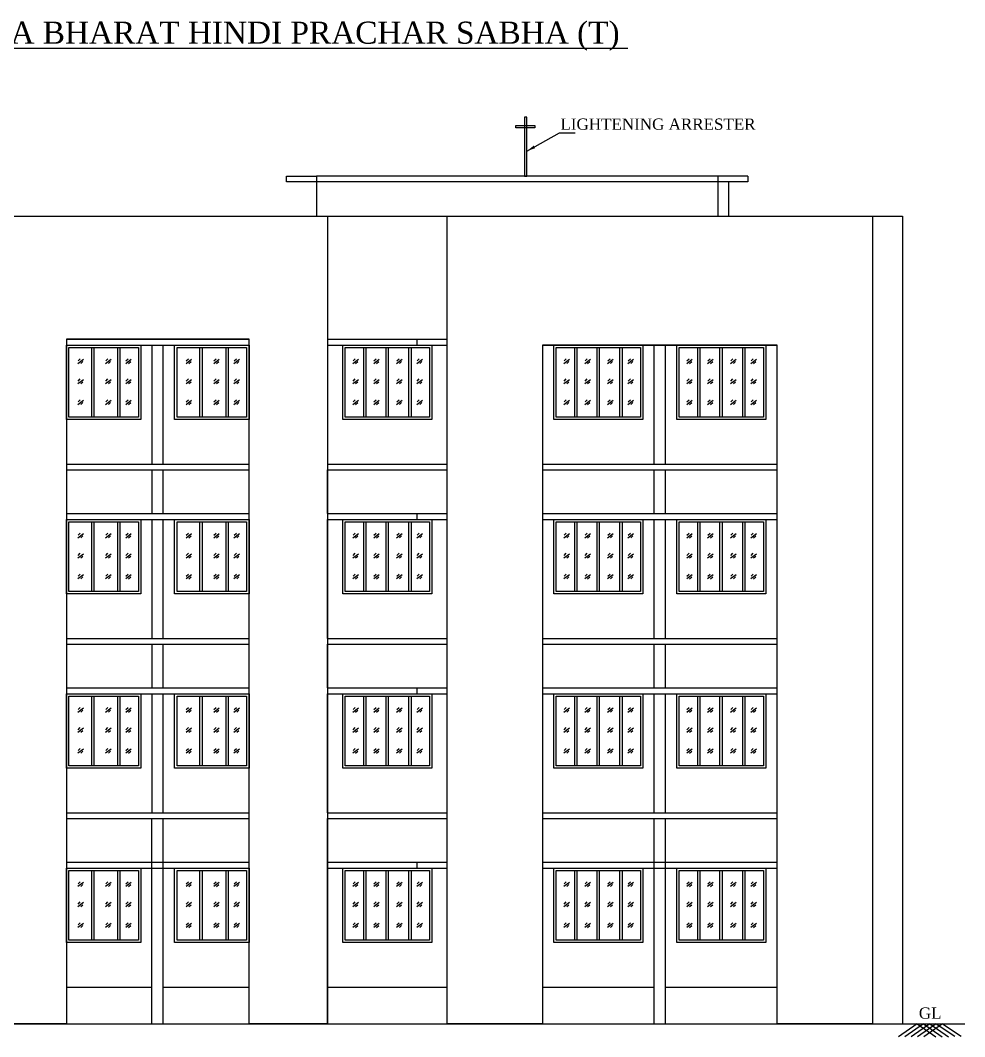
# Model space of a CAD drawing. Header units: metres. Extents: x -53 to 471, y -924 to -843.
# Drawn here: x 427.11 to 446.39, y -863.7 to -842.95 of the extents above; entities that cross this region are included whole.
import ezdxf

# ---------------------------------------------------------------- set-up
doc = ezdxf.new("R2010")
doc.units = ezdxf.units.M
doc.header["$MEASUREMENT"] = 0
doc.styles.add('Isa-', font='times.ttf')
doc.styles.get("Standard").update_dxf_attribs({"font": 'arial.ttf'})
doc.dimstyles.get("Standard").update_dxf_attribs({"dimtxt": 0.18, "dimasz": 0.18, "dimexe": 0.18, "dimexo": 0.0625, "dimgap": 0.09, "dimtad": 0, "dimtih": 1, "dimtoh": 1, "dimdec": 4, "dimzin": 0, "dimdsep": 46, "dimtxsty": 'Standard', "dimcen": 0.09, "dimadec": 0, "dimazin": 0, "dimtfac": 1, "dimtdec": 4, "dimtofl": 0, "dimtmove": 0, "dimatfit": 3, "dimfxl": 0, "dimtolj": 1, "dimtzin": 0, "dimarcsym": 0})

msp = doc.modelspace()

# ---------------------------------------------------------------- linework, layer by layer
for p, q in [((432.54195, -846.24573), (432.54195, -846.12573)), ((432.54195, -846.12573), (433.15195, -846.12573)), ((441.96195, -846.12573), (433.15195, -846.12573)), ((433.15195, -846.12573), (433.15195, -846.24573)), ((441.35195, -846.12573), (441.35195, -846.94573)), ((441.96195, -846.12573), (441.96195, -846.24573)), ((433.15195, -846.24573), (432.54195, -846.24573)), ((441.96195, -846.24573), (433.15195, -846.24573)), ((433.15195, -846.24573), (433.15195, -846.94573)), ((441.57195, -846.24573), (441.57195, -846.94573)), ((426.43195, -846.94573), (445.12195, -846.94573)), ((426.43195, -846.94573), (444.51195, -846.94573)), ((435.82195, -848.62573), (435.82195, -846.94573)), ((445.12195, -846.94573), (445.12195, -863.43573)), ((428.04695, -849.45573), (431.77695, -849.45573)), ((428.04695, -849.57573), (431.77695, -849.57573)), ((429.79695, -852.00573), (429.79695, -849.57573)), ((430.02195, -852.00573), (430.02195, -849.57573)), ((437.77195, -849.57573), (442.56195, -849.57573)), ((437.77195, -849.57573), (442.56195, -849.57573)), ((440.05195, -852.00573), (440.05195, -849.57573)), ((440.28195, -852.00573), (440.28195, -849.57573)), ((428.27998, -849.94972), (428.39435, -849.86554)), ((428.2855, -849.90071), (428.33088, -849.85832)), ((428.8451, -849.94972), (428.95947, -849.86554)), ((428.85062, -849.90071), (428.896, -849.85832)), ((429.25859, -849.94972), (429.37296, -849.86554)), ((429.26411, -849.90071), (429.30949, -849.85832)), ((430.48998, -849.94972), (430.60435, -849.86554)), ((430.4955, -849.90071), (430.54088, -849.85832)), ((431.0551, -849.94972), (431.16947, -849.86554)), ((431.06062, -849.90071), (431.106, -849.85832)), ((431.46859, -849.94972), (431.58296, -849.86554)), ((431.47411, -849.90071), (431.51949, -849.85832)), ((438.20591, -849.94972), (438.32028, -849.86554)), ((438.21143, -849.90071), (438.25681, -849.85832)), ((438.63365, -849.94972), (438.74802, -849.86554)), ((438.63917, -849.90071), (438.68455, -849.85832)), ((439.1001, -849.94972), (439.21447, -849.86554)), ((439.10562, -849.90071), (439.151, -849.85832)), ((439.51359, -849.94972), (439.62796, -849.86554)), ((439.51911, -849.90071), (439.56449, -849.85832)), ((440.71591, -849.94972), (440.83028, -849.86554)), ((440.72143, -849.90071), (440.76681, -849.85832)), ((441.14365, -849.94972), (441.25802, -849.86554)), ((441.14917, -849.90071), (441.19455, -849.85832)), ((441.6101, -849.94972), (441.72447, -849.86554)), ((441.61562, -849.90071), (441.661, -849.85832)), ((442.02359, -849.94972), (442.13796, -849.86554)), ((442.02911, -849.90071), (442.07449, -849.85832)), ((428.33878, -849.95393), (428.38318, -849.91549)), ((428.9039, -849.95393), (428.9483, -849.91549)), ((429.31739, -849.95393), (429.36179, -849.91549)), ((430.54878, -849.95393), (430.59318, -849.91549)), ((431.1139, -849.95393), (431.1583, -849.91549)), ((431.52739, -849.95393), (431.57179, -849.91549)), ((438.2647, -849.95393), (438.30911, -849.91549)), ((438.69244, -849.95393), (438.73685, -849.91549)), ((439.1589, -849.95393), (439.2033, -849.91549)), ((439.57239, -849.95393), (439.61679, -849.91549)), ((440.7747, -849.95393), (440.81911, -849.91549)), ((441.20244, -849.95393), (441.24685, -849.91549)), ((441.6689, -849.95393), (441.7133, -849.91549)), ((442.08239, -849.95393), (442.12679, -849.91549)), ((428.27998, -850.36058), (428.39435, -850.27641)), ((428.2855, -850.31157), (428.33088, -850.26919)), ((428.8451, -850.36058), (428.95947, -850.27641)), ((428.85062, -850.31157), (428.896, -850.26919)), ((429.25859, -850.36058), (429.37296, -850.27641)), ((429.26411, -850.31157), (429.30949, -850.26919)), ((430.48998, -850.36058), (430.60435, -850.27641)), ((430.4955, -850.31157), (430.54088, -850.26919)), ((431.0551, -850.36058), (431.16947, -850.27641)), ((431.06062, -850.31157), (431.106, -850.26919)), ((431.46859, -850.36058), (431.58296, -850.27641)), ((431.47411, -850.31157), (431.51949, -850.26919)), ((438.20591, -850.36058), (438.32028, -850.27641)), ((438.21143, -850.31157), (438.25681, -850.26919)), ((438.63365, -850.36058), (438.74802, -850.27641)), ((438.63917, -850.31157), (438.68455, -850.26919)), ((439.1001, -850.36058), (439.21447, -850.27641)), ((439.10562, -850.31157), (439.151, -850.26919)), ((439.51359, -850.36058), (439.62796, -850.27641)), ((439.51911, -850.31157), (439.56449, -850.26919)), ((440.71591, -850.36058), (440.83028, -850.27641)), ((440.72143, -850.31157), (440.76681, -850.26919)), ((441.14365, -850.36058), (441.25802, -850.27641)), ((441.14917, -850.31157), (441.19455, -850.26919)), ((441.6101, -850.36058), (441.72447, -850.27641)), ((441.61562, -850.31157), (441.661, -850.26919)), ((442.02359, -850.36058), (442.13796, -850.27641)), ((442.02911, -850.31157), (442.07449, -850.26919)), ((428.33878, -850.36479), (428.38318, -850.32636)), ((428.9039, -850.36479), (428.9483, -850.32636)), ((429.31739, -850.36479), (429.36179, -850.32636)), ((430.54878, -850.36479), (430.59318, -850.32636)), ((431.1139, -850.36479), (431.1583, -850.32636)), ((431.52739, -850.36479), (431.57179, -850.32636)), ((438.2647, -850.36479), (438.30911, -850.32636)), ((438.69244, -850.36479), (438.73685, -850.32636)), ((439.1589, -850.36479), (439.2033, -850.32636)), ((439.57239, -850.36479), (439.61679, -850.32636)), ((440.7747, -850.36479), (440.81911, -850.32636)), ((441.20244, -850.36479), (441.24685, -850.32636)), ((441.6689, -850.36479), (441.7133, -850.32636)), ((442.08239, -850.36479), (442.12679, -850.32636)), ((428.27998, -850.78688), (428.39435, -850.70271)), ((428.2855, -850.73787), (428.33088, -850.69548)), ((428.8451, -850.78688), (428.95947, -850.70271)), ((428.85062, -850.73787), (428.896, -850.69548)), ((429.25859, -850.78688), (429.37296, -850.70271)), ((429.26411, -850.73787), (429.30949, -850.69548)), ((430.48998, -850.78688), (430.60435, -850.70271)), ((430.4955, -850.73787), (430.54088, -850.69548)), ((431.0551, -850.78688), (431.16947, -850.70271)), ((431.06062, -850.73787), (431.106, -850.69548)), ((431.46859, -850.78688), (431.58296, -850.70271)), ((431.47411, -850.73787), (431.51949, -850.69548)), ((438.20591, -850.78688), (438.32028, -850.70271)), ((438.21143, -850.73787), (438.25681, -850.69548)), ((438.63365, -850.78688), (438.74802, -850.70271)), ((438.63917, -850.73787), (438.68455, -850.69548)), ((439.1001, -850.78688), (439.21447, -850.70271)), ((439.10562, -850.73787), (439.151, -850.69548)), ((439.51359, -850.78688), (439.62796, -850.70271)), ((439.51911, -850.73787), (439.56449, -850.69548)), ((440.71591, -850.78688), (440.83028, -850.70271)), ((440.72143, -850.73787), (440.76681, -850.69548)), ((441.14365, -850.78688), (441.25802, -850.70271)), ((441.14917, -850.73787), (441.19455, -850.69548)), ((441.6101, -850.78688), (441.72447, -850.70271)), ((441.61562, -850.73787), (441.661, -850.69548)), ((442.02359, -850.78688), (442.13796, -850.70271)), ((442.02911, -850.73787), (442.07449, -850.69548)), ((428.33878, -850.79109), (428.38318, -850.75265)), ((428.9039, -850.79109), (428.9483, -850.75265)), ((429.31739, -850.79109), (429.36179, -850.75265)), ((430.54878, -850.79109), (430.59318, -850.75265)), ((431.1139, -850.79109), (431.1583, -850.75265)), ((431.52739, -850.79109), (431.57179, -850.75265)), ((438.2647, -850.79109), (438.30911, -850.75265)), ((438.69244, -850.79109), (438.73685, -850.75265)), ((439.1589, -850.79109), (439.2033, -850.75265)), ((439.57239, -850.79109), (439.61679, -850.75265)), ((440.7747, -850.79109), (440.81911, -850.75265)), ((441.20244, -850.79109), (441.24685, -850.75265)), ((441.6689, -850.79109), (441.7133, -850.75265)), ((442.08239, -850.79109), (442.12679, -850.75265)), ((428.04695, -852.00573), (431.77695, -852.00573)), ((428.04695, -852.12573), (431.77695, -852.12573)), ((429.79695, -853.01573), (429.79695, -852.12573)), ((430.02195, -853.01573), (430.02195, -852.12573)), ((433.37695, -853.01573), (433.37695, -852.12573)), ((433.38195, -852.00573), (435.82195, -852.00573)), ((433.38195, -852.12573), (435.82195, -852.12573)), ((437.77195, -852.00573), (442.56195, -852.00573)), ((437.77195, -852.12573), (442.56195, -852.12573)), ((440.05195, -853.01573), (440.05195, -852.12573)), ((440.28195, -853.01573), (440.28195, -852.12573)), ((428.04695, -853.01573), (431.77695, -853.01573)), ((437.77195, -853.01573), (442.56195, -853.01573)), ((428.04695, -853.13573), (431.77695, -853.13573)), ((429.79695, -855.56573), (429.79695, -853.13573)), ((430.02195, -855.56573), (430.02195, -853.13573)), ((433.37695, -855.56573), (433.37695, -853.13573)), ((437.77195, -853.13573), (442.56195, -853.13573)), ((440.05195, -855.56573), (440.05195, -853.13573)), ((440.28195, -855.56573), (440.28195, -853.13573)), ((428.27998, -853.50972), (428.39435, -853.42554)), ((428.2855, -853.46071), (428.33088, -853.41832)), ((428.8451, -853.50972), (428.95947, -853.42554)), ((428.85062, -853.46071), (428.896, -853.41832)), ((429.25859, -853.50972), (429.37296, -853.42554)), ((429.26411, -853.46071), (429.30949, -853.41832)), ((430.48998, -853.50972), (430.60435, -853.42554)), ((430.4955, -853.46071), (430.54088, -853.41832)), ((431.0551, -853.50972), (431.16947, -853.42554)), ((431.06062, -853.46071), (431.106, -853.41832)), ((431.46859, -853.50972), (431.58296, -853.42554)), ((431.47411, -853.46071), (431.51949, -853.41832)), ((438.20591, -853.50972), (438.32028, -853.42554)), ((438.21143, -853.46071), (438.25681, -853.41832)), ((438.63365, -853.50972), (438.74802, -853.42554)), ((438.63917, -853.46071), (438.68455, -853.41832)), ((439.1001, -853.50972), (439.21447, -853.42554)), ((439.10562, -853.46071), (439.151, -853.41832)), ((439.51359, -853.50972), (439.62796, -853.42554)), ((439.51911, -853.46071), (439.56449, -853.41832)), ((440.71591, -853.50972), (440.83028, -853.42554)), ((440.72143, -853.46071), (440.76681, -853.41832)), ((441.14365, -853.50972), (441.25802, -853.42554)), ((441.14917, -853.46071), (441.19455, -853.41832)), ((441.6101, -853.50972), (441.72447, -853.42554)), ((441.61562, -853.46071), (441.661, -853.41832)), ((442.02359, -853.50972), (442.13796, -853.42554)), ((442.02911, -853.46071), (442.07449, -853.41832)), ((428.33878, -853.51393), (428.38318, -853.47549)), ((428.9039, -853.51393), (428.9483, -853.47549)), ((429.31739, -853.51393), (429.36179, -853.47549)), ((430.54878, -853.51393), (430.59318, -853.47549)), ((431.1139, -853.51393), (431.1583, -853.47549)), ((431.52739, -853.51393), (431.57179, -853.47549)), ((438.2647, -853.51393), (438.30911, -853.47549)), ((438.69244, -853.51393), (438.73685, -853.47549)), ((439.1589, -853.51393), (439.2033, -853.47549)), ((439.57239, -853.51393), (439.61679, -853.47549)), ((440.7747, -853.51393), (440.81911, -853.47549)), ((441.20244, -853.51393), (441.24685, -853.47549)), ((441.6689, -853.51393), (441.7133, -853.47549)), ((442.08239, -853.51393), (442.12679, -853.47549)), ((428.27998, -853.92058), (428.39435, -853.83641)), ((428.2855, -853.87157), (428.33088, -853.82919)), ((428.8451, -853.92058), (428.95947, -853.83641)), ((428.85062, -853.87157), (428.896, -853.82919)), ((429.25859, -853.92058), (429.37296, -853.83641)), ((429.26411, -853.87157), (429.30949, -853.82919)), ((430.48998, -853.92058), (430.60435, -853.83641)), ((430.4955, -853.87157), (430.54088, -853.82919)), ((431.0551, -853.92058), (431.16947, -853.83641)), ((431.06062, -853.87157), (431.106, -853.82919)), ((431.46859, -853.92058), (431.58296, -853.83641)), ((431.47411, -853.87157), (431.51949, -853.82919)), ((438.20591, -853.92058), (438.32028, -853.83641)), ((438.21143, -853.87157), (438.25681, -853.82919)), ((438.63365, -853.92058), (438.74802, -853.83641)), ((438.63917, -853.87157), (438.68455, -853.82919)), ((439.1001, -853.92058), (439.21447, -853.83641)), ((439.10562, -853.87157), (439.151, -853.82919)), ((439.51359, -853.92058), (439.62796, -853.83641)), ((439.51911, -853.87157), (439.56449, -853.82919)), ((440.71591, -853.92058), (440.83028, -853.83641)), ((440.72143, -853.87157), (440.76681, -853.82919)), ((441.14365, -853.92058), (441.25802, -853.83641)), ((441.14917, -853.87157), (441.19455, -853.82919)), ((441.6101, -853.92058), (441.72447, -853.83641)), ((441.61562, -853.87157), (441.661, -853.82919)), ((442.02359, -853.92058), (442.13796, -853.83641)), ((442.02911, -853.87157), (442.07449, -853.82919)), ((428.33878, -853.92479), (428.38318, -853.88636)), ((428.9039, -853.92479), (428.9483, -853.88636)), ((429.31739, -853.92479), (429.36179, -853.88636)), ((430.54878, -853.92479), (430.59318, -853.88636)), ((431.1139, -853.92479), (431.1583, -853.88636)), ((431.52739, -853.92479), (431.57179, -853.88636)), ((438.2647, -853.92479), (438.30911, -853.88636)), ((438.69244, -853.92479), (438.73685, -853.88636)), ((439.1589, -853.92479), (439.2033, -853.88636)), ((439.57239, -853.92479), (439.61679, -853.88636)), ((440.7747, -853.92479), (440.81911, -853.88636)), ((441.20244, -853.92479), (441.24685, -853.88636)), ((441.6689, -853.92479), (441.7133, -853.88636)), ((442.08239, -853.92479), (442.12679, -853.88636)), ((428.27998, -854.34688), (428.39435, -854.26271)), ((428.2855, -854.29787), (428.33088, -854.25548)), ((428.8451, -854.34688), (428.95947, -854.26271)), ((428.85062, -854.29787), (428.896, -854.25548)), ((429.25859, -854.34688), (429.37296, -854.26271)), ((429.26411, -854.29787), (429.30949, -854.25548)), ((430.48998, -854.34688), (430.60435, -854.26271)), ((430.4955, -854.29787), (430.54088, -854.25548)), ((431.0551, -854.34688), (431.16947, -854.26271)), ((431.06062, -854.29787), (431.106, -854.25548)), ((431.46859, -854.34688), (431.58296, -854.26271)), ((431.47411, -854.29787), (431.51949, -854.25548)), ((438.20591, -854.34688), (438.32028, -854.26271)), ((438.21143, -854.29787), (438.25681, -854.25548)), ((438.63365, -854.34688), (438.74802, -854.26271)), ((438.63917, -854.29787), (438.68455, -854.25548)), ((439.1001, -854.34688), (439.21447, -854.26271)), ((439.10562, -854.29787), (439.151, -854.25548)), ((439.51359, -854.34688), (439.62796, -854.26271)), ((439.51911, -854.29787), (439.56449, -854.25548)), ((440.71591, -854.34688), (440.83028, -854.26271)), ((440.72143, -854.29787), (440.76681, -854.25548)), ((441.14365, -854.34688), (441.25802, -854.26271)), ((441.14917, -854.29787), (441.19455, -854.25548)), ((441.6101, -854.34688), (441.72447, -854.26271)), ((441.61562, -854.29787), (441.661, -854.25548)), ((442.02359, -854.34688), (442.13796, -854.26271)), ((442.02911, -854.29787), (442.07449, -854.25548)), ((428.33878, -854.35109), (428.38318, -854.31265)), ((428.9039, -854.35109), (428.9483, -854.31265)), ((429.31739, -854.35109), (429.36179, -854.31265)), ((430.54878, -854.35109), (430.59318, -854.31265)), ((431.1139, -854.35109), (431.1583, -854.31265)), ((431.52739, -854.35109), (431.57179, -854.31265)), ((438.2647, -854.35109), (438.30911, -854.31265)), ((438.69244, -854.35109), (438.73685, -854.31265)), ((439.1589, -854.35109), (439.2033, -854.31265)), ((439.57239, -854.35109), (439.61679, -854.31265)), ((440.7747, -854.35109), (440.81911, -854.31265)), ((441.20244, -854.35109), (441.24685, -854.31265)), ((441.6689, -854.35109), (441.7133, -854.31265)), ((442.08239, -854.35109), (442.12679, -854.31265)), ((428.04695, -855.56573), (431.77695, -855.56573)), ((428.04695, -855.68573), (431.77695, -855.68573)), ((429.79695, -856.57573), (429.79695, -855.68573)), ((430.02195, -856.57573), (430.02195, -855.68573)), ((433.38195, -855.56573), (435.82195, -855.56573)), ((433.38195, -855.68573), (435.82195, -855.68573)), ((433.38195, -856.57573), (433.38195, -855.68573)), ((437.77195, -855.56573), (442.56195, -855.56573)), ((437.77195, -855.68573), (442.56195, -855.68573)), ((440.05195, -856.57573), (440.05195, -855.68573)), ((440.28195, -856.57573), (440.28195, -855.68573)), ((428.04695, -856.57573), (431.77695, -856.57573)), ((428.04695, -856.69573), (431.77695, -856.69573)), ((429.79695, -859.12573), (429.79695, -856.69573)), ((430.02195, -859.12573), (430.02195, -856.69573)), ((433.38195, -859.12573), (433.38195, -856.69573)), ((437.77195, -856.57573), (442.56195, -856.57573)), ((437.77195, -856.69573), (442.56195, -856.69573)), ((440.05195, -859.12573), (440.05195, -856.69573)), ((440.28195, -859.12573), (440.28195, -856.69573)), ((428.27998, -857.06972), (428.39435, -856.98554)), ((428.2855, -857.02071), (428.33088, -856.97832)), ((428.33878, -857.07393), (428.38318, -857.03549)), ((428.8451, -857.06972), (428.95947, -856.98554)), ((428.85062, -857.02071), (428.896, -856.97832)), ((428.9039, -857.07393), (428.9483, -857.03549)), ((429.25859, -857.06972), (429.37296, -856.98554)), ((429.26411, -857.02071), (429.30949, -856.97832)), ((429.31739, -857.07393), (429.36179, -857.03549)), ((430.48998, -857.06972), (430.60435, -856.98554)), ((430.4955, -857.02071), (430.54088, -856.97832)), ((430.54878, -857.07393), (430.59318, -857.03549)), ((431.0551, -857.06972), (431.16947, -856.98554)), ((431.06062, -857.02071), (431.106, -856.97832)), ((431.1139, -857.07393), (431.1583, -857.03549)), ((431.46859, -857.06972), (431.58296, -856.98554)), ((431.47411, -857.02071), (431.51949, -856.97832)), ((431.52739, -857.07393), (431.57179, -857.03549)), ((438.20591, -857.06972), (438.32028, -856.98554)), ((438.21143, -857.02071), (438.25681, -856.97832)), ((438.2647, -857.07393), (438.30911, -857.03549)), ((438.63365, -857.06972), (438.74802, -856.98554)), ((438.63917, -857.02071), (438.68455, -856.97832)), ((438.69244, -857.07393), (438.73685, -857.03549)), ((439.1001, -857.06972), (439.21447, -856.98554)), ((439.10562, -857.02071), (439.151, -856.97832)), ((439.1589, -857.07393), (439.2033, -857.03549)), ((439.51359, -857.06972), (439.62796, -856.98554)), ((439.51911, -857.02071), (439.56449, -856.97832)), ((439.57239, -857.07393), (439.61679, -857.03549)), ((440.71591, -857.06972), (440.83028, -856.98554)), ((440.72143, -857.02071), (440.76681, -856.97832)), ((440.7747, -857.07393), (440.81911, -857.03549)), ((441.14365, -857.06972), (441.25802, -856.98554)), ((441.14917, -857.02071), (441.19455, -856.97832)), ((441.20244, -857.07393), (441.24685, -857.03549)), ((441.6101, -857.06972), (441.72447, -856.98554)), ((441.61562, -857.02071), (441.661, -856.97832)), ((441.6689, -857.07393), (441.7133, -857.03549)), ((442.02359, -857.06972), (442.13796, -856.98554)), ((442.02911, -857.02071), (442.07449, -856.97832)), ((442.08239, -857.07393), (442.12679, -857.03549)), ((428.27998, -857.48058), (428.39435, -857.39641)), ((428.2855, -857.43157), (428.33088, -857.38919)), ((428.33878, -857.48479), (428.38318, -857.44636)), ((428.8451, -857.48058), (428.95947, -857.39641)), ((428.85062, -857.43157), (428.896, -857.38919)), ((428.9039, -857.48479), (428.9483, -857.44636)), ((429.25859, -857.48058), (429.37296, -857.39641)), ((429.26411, -857.43157), (429.30949, -857.38919)), ((429.31739, -857.48479), (429.36179, -857.44636)), ((430.48998, -857.48058), (430.60435, -857.39641)), ((430.4955, -857.43157), (430.54088, -857.38919)), ((430.54878, -857.48479), (430.59318, -857.44636)), ((431.0551, -857.48058), (431.16947, -857.39641)), ((431.06062, -857.43157), (431.106, -857.38919)), ((431.1139, -857.48479), (431.1583, -857.44636)), ((431.46859, -857.48058), (431.58296, -857.39641)), ((431.47411, -857.43157), (431.51949, -857.38919)), ((431.52739, -857.48479), (431.57179, -857.44636)), ((438.20591, -857.48058), (438.32028, -857.39641)), ((438.21143, -857.43157), (438.25681, -857.38919)), ((438.2647, -857.48479), (438.30911, -857.44636)), ((438.63365, -857.48058), (438.74802, -857.39641)), ((438.63917, -857.43157), (438.68455, -857.38919)), ((438.69244, -857.48479), (438.73685, -857.44636)), ((439.1001, -857.48058), (439.21447, -857.39641)), ((439.10562, -857.43157), (439.151, -857.38919)), ((439.1589, -857.48479), (439.2033, -857.44636)), ((439.51359, -857.48058), (439.62796, -857.39641)), ((439.51911, -857.43157), (439.56449, -857.38919)), ((439.57239, -857.48479), (439.61679, -857.44636)), ((440.71591, -857.48058), (440.83028, -857.39641)), ((440.72143, -857.43157), (440.76681, -857.38919)), ((440.7747, -857.48479), (440.81911, -857.44636)), ((441.14365, -857.48058), (441.25802, -857.39641)), ((441.14917, -857.43157), (441.19455, -857.38919)), ((441.20244, -857.48479), (441.24685, -857.44636)), ((441.6101, -857.48058), (441.72447, -857.39641)), ((441.61562, -857.43157), (441.661, -857.38919)), ((441.6689, -857.48479), (441.7133, -857.44636)), ((442.02359, -857.48058), (442.13796, -857.39641)), ((442.02911, -857.43157), (442.07449, -857.38919)), ((442.08239, -857.48479), (442.12679, -857.44636)), ((428.27998, -857.90688), (428.39435, -857.82271)), ((428.2855, -857.85787), (428.33088, -857.81548)), ((428.33878, -857.91109), (428.38318, -857.87265)), ((428.8451, -857.90688), (428.95947, -857.82271)), ((428.85062, -857.85787), (428.896, -857.81548)), ((428.9039, -857.91109), (428.9483, -857.87265)), ((429.25859, -857.90688), (429.37296, -857.82271)), ((429.26411, -857.85787), (429.30949, -857.81548)), ((429.31739, -857.91109), (429.36179, -857.87265)), ((430.48998, -857.90688), (430.60435, -857.82271)), ((430.4955, -857.85787), (430.54088, -857.81548)), ((430.54878, -857.91109), (430.59318, -857.87265)), ((431.0551, -857.90688), (431.16947, -857.82271)), ((431.06062, -857.85787), (431.106, -857.81548)), ((431.1139, -857.91109), (431.1583, -857.87265)), ((431.46859, -857.90688), (431.58296, -857.82271)), ((431.47411, -857.85787), (431.51949, -857.81548)), ((431.52739, -857.91109), (431.57179, -857.87265)), ((438.20591, -857.90688), (438.32028, -857.82271)), ((438.21143, -857.85787), (438.25681, -857.81548)), ((438.2647, -857.91109), (438.30911, -857.87265)), ((438.63365, -857.90688), (438.74802, -857.82271)), ((438.63917, -857.85787), (438.68455, -857.81548)), ((438.69244, -857.91109), (438.73685, -857.87265)), ((439.1001, -857.90688), (439.21447, -857.82271)), ((439.10562, -857.85787), (439.151, -857.81548)), ((439.1589, -857.91109), (439.2033, -857.87265)), ((439.51359, -857.90688), (439.62796, -857.82271)), ((439.51911, -857.85787), (439.56449, -857.81548)), ((439.57239, -857.91109), (439.61679, -857.87265)), ((440.71591, -857.90688), (440.83028, -857.82271)), ((440.72143, -857.85787), (440.76681, -857.81548)), ((440.7747, -857.91109), (440.81911, -857.87265)), ((441.14365, -857.90688), (441.25802, -857.82271)), ((441.14917, -857.85787), (441.19455, -857.81548)), ((441.20244, -857.91109), (441.24685, -857.87265)), ((441.6101, -857.90688), (441.72447, -857.82271)), ((441.61562, -857.85787), (441.661, -857.81548)), ((441.6689, -857.91109), (441.7133, -857.87265)), ((442.02359, -857.90688), (442.13796, -857.82271)), ((442.02911, -857.85787), (442.07449, -857.81548)), ((442.08239, -857.91109), (442.12679, -857.87265)), ((428.04695, -859.12573), (431.77695, -859.12573)), ((428.04695, -859.24573), (431.77695, -859.24573)), ((429.79195, -863.43573), (429.79195, -859.24573)), ((430.02195, -863.43573), (430.02195, -859.24573)), ((433.38195, -859.12573), (435.82195, -859.12573)), ((433.38195, -859.24573), (435.82195, -859.24573)), ((433.38195, -863.43573), (433.38195, -859.24573)), ((437.77195, -859.12573), (442.56195, -859.12573)), ((437.77195, -859.24573), (442.56195, -859.24573)), ((440.05195, -863.43573), (440.05195, -859.24573)), ((440.28195, -863.43573), (440.28195, -859.24573)), ((428.04695, -860.13573), (431.77695, -860.13573)), ((428.04695, -860.25573), (431.77695, -860.25573)), ((437.77195, -860.13573), (442.56195, -860.13573)), ((437.77195, -860.25573), (442.56195, -860.25573)), ((428.27998, -860.62972), (428.39435, -860.54554)), ((428.2855, -860.58071), (428.33088, -860.53832)), ((428.33878, -860.63393), (428.38318, -860.59549)), ((428.8451, -860.62972), (428.95947, -860.54554)), ((428.85062, -860.58071), (428.896, -860.53832)), ((428.9039, -860.63393), (428.9483, -860.59549)), ((429.25859, -860.62972), (429.37296, -860.54554)), ((429.26411, -860.58071), (429.30949, -860.53832)), ((429.31739, -860.63393), (429.36179, -860.59549)), ((430.48998, -860.62972), (430.60435, -860.54554)), ((430.4955, -860.58071), (430.54088, -860.53832)), ((430.54878, -860.63393), (430.59318, -860.59549)), ((431.0551, -860.62972), (431.16947, -860.54554)), ((431.06062, -860.58071), (431.106, -860.53832)), ((431.1139, -860.63393), (431.1583, -860.59549)), ((431.46859, -860.62972), (431.58296, -860.54554)), ((431.47411, -860.58071), (431.51949, -860.53832)), ((431.52739, -860.63393), (431.57179, -860.59549)), ((438.20591, -860.62972), (438.32028, -860.54554)), ((438.21143, -860.58071), (438.25681, -860.53832)), ((438.2647, -860.63393), (438.30911, -860.59549)), ((438.63365, -860.62972), (438.74802, -860.54554)), ((438.63917, -860.58071), (438.68455, -860.53832)), ((438.69244, -860.63393), (438.73685, -860.59549)), ((439.1001, -860.62972), (439.21447, -860.54554)), ((439.10562, -860.58071), (439.151, -860.53832)), ((439.1589, -860.63393), (439.2033, -860.59549)), ((439.51359, -860.62972), (439.62796, -860.54554)), ((439.51911, -860.58071), (439.56449, -860.53832)), ((439.57239, -860.63393), (439.61679, -860.59549)), ((440.71591, -860.62972), (440.83028, -860.54554)), ((440.72143, -860.58071), (440.76681, -860.53832)), ((440.7747, -860.63393), (440.81911, -860.59549)), ((441.14365, -860.62972), (441.25802, -860.54554)), ((441.14917, -860.58071), (441.19455, -860.53832)), ((441.20244, -860.63393), (441.24685, -860.59549)), ((441.6101, -860.62972), (441.72447, -860.54554)), ((441.61562, -860.58071), (441.661, -860.53832)), ((441.6689, -860.63393), (441.7133, -860.59549)), ((442.02359, -860.62972), (442.13796, -860.54554)), ((442.02911, -860.58071), (442.07449, -860.53832)), ((442.08239, -860.63393), (442.12679, -860.59549)), ((428.27998, -861.04058), (428.39435, -860.95641)), ((428.2855, -860.99157), (428.33088, -860.94919)), ((428.33878, -861.04479), (428.38318, -861.00636)), ((428.8451, -861.04058), (428.95947, -860.95641)), ((428.85062, -860.99157), (428.896, -860.94919)), ((428.9039, -861.04479), (428.9483, -861.00636)), ((429.25859, -861.04058), (429.37296, -860.95641)), ((429.26411, -860.99157), (429.30949, -860.94919)), ((429.31739, -861.04479), (429.36179, -861.00636)), ((430.48998, -861.04058), (430.60435, -860.95641)), ((430.4955, -860.99157), (430.54088, -860.94919)), ((430.54878, -861.04479), (430.59318, -861.00636)), ((431.0551, -861.04058), (431.16947, -860.95641)), ((431.06062, -860.99157), (431.106, -860.94919)), ((431.1139, -861.04479), (431.1583, -861.00636)), ((431.46859, -861.04058), (431.58296, -860.95641)), ((431.47411, -860.99157), (431.51949, -860.94919)), ((431.52739, -861.04479), (431.57179, -861.00636)), ((438.20591, -861.04058), (438.32028, -860.95641)), ((438.21143, -860.99157), (438.25681, -860.94919)), ((438.2647, -861.04479), (438.30911, -861.00636)), ((438.63365, -861.04058), (438.74802, -860.95641)), ((438.63917, -860.99157), (438.68455, -860.94919)), ((438.69244, -861.04479), (438.73685, -861.00636)), ((439.1001, -861.04058), (439.21447, -860.95641)), ((439.10562, -860.99157), (439.151, -860.94919)), ((439.1589, -861.04479), (439.2033, -861.00636)), ((439.51359, -861.04058), (439.62796, -860.95641)), ((439.51911, -860.99157), (439.56449, -860.94919)), ((439.57239, -861.04479), (439.61679, -861.00636)), ((440.71591, -861.04058), (440.83028, -860.95641)), ((440.72143, -860.99157), (440.76681, -860.94919)), ((440.7747, -861.04479), (440.81911, -861.00636)), ((441.14365, -861.04058), (441.25802, -860.95641)), ((441.14917, -860.99157), (441.19455, -860.94919)), ((441.20244, -861.04479), (441.24685, -861.00636)), ((441.6101, -861.04058), (441.72447, -860.95641)), ((441.61562, -860.99157), (441.661, -860.94919)), ((441.6689, -861.04479), (441.7133, -861.00636)), ((442.02359, -861.04058), (442.13796, -860.95641)), ((442.02911, -860.99157), (442.07449, -860.94919)), ((442.08239, -861.04479), (442.12679, -861.00636)), ((428.27998, -861.46688), (428.39435, -861.38271)), ((428.2855, -861.41787), (428.33088, -861.37548)), ((428.33878, -861.47109), (428.38318, -861.43265)), ((428.8451, -861.46688), (428.95947, -861.38271)), ((428.85062, -861.41787), (428.896, -861.37548)), ((428.9039, -861.47109), (428.9483, -861.43265)), ((429.25859, -861.46688), (429.37296, -861.38271)), ((429.26411, -861.41787), (429.30949, -861.37548)), ((429.31739, -861.47109), (429.36179, -861.43265)), ((430.48998, -861.46688), (430.60435, -861.38271)), ((430.4955, -861.41787), (430.54088, -861.37548)), ((430.54878, -861.47109), (430.59318, -861.43265)), ((431.0551, -861.46688), (431.16947, -861.38271)), ((431.06062, -861.41787), (431.106, -861.37548)), ((431.1139, -861.47109), (431.1583, -861.43265)), ((431.46859, -861.46688), (431.58296, -861.38271)), ((431.47411, -861.41787), (431.51949, -861.37548)), ((431.52739, -861.47109), (431.57179, -861.43265)), ((438.20591, -861.46688), (438.32028, -861.38271)), ((438.21143, -861.41787), (438.25681, -861.37548)), ((438.2647, -861.47109), (438.30911, -861.43265)), ((438.63365, -861.46688), (438.74802, -861.38271)), ((438.63917, -861.41787), (438.68455, -861.37548)), ((438.69244, -861.47109), (438.73685, -861.43265)), ((439.1001, -861.46688), (439.21447, -861.38271)), ((439.10562, -861.41787), (439.151, -861.37548)), ((439.1589, -861.47109), (439.2033, -861.43265)), ((439.51359, -861.46688), (439.62796, -861.38271)), ((439.51911, -861.41787), (439.56449, -861.37548)), ((439.57239, -861.47109), (439.61679, -861.43265)), ((440.71591, -861.46688), (440.83028, -861.38271)), ((440.72143, -861.41787), (440.76681, -861.37548)), ((440.7747, -861.47109), (440.81911, -861.43265)), ((441.14365, -861.46688), (441.25802, -861.38271)), ((441.14917, -861.41787), (441.19455, -861.37548)), ((441.20244, -861.47109), (441.24685, -861.43265)), ((441.6101, -861.46688), (441.72447, -861.38271)), ((441.61562, -861.41787), (441.661, -861.37548)), ((441.6689, -861.47109), (441.7133, -861.43265)), ((442.02359, -861.46688), (442.13796, -861.38271)), ((442.02911, -861.41787), (442.07449, -861.37548)), ((442.08239, -861.47109), (442.12679, -861.43265)), ((428.04695, -862.68573), (429.79195, -862.68573)), ((430.02195, -862.68573), (431.77695, -862.68573)), ((433.38195, -862.68573), (435.82195, -862.68573)), ((437.77195, -862.68573), (440.05195, -862.68573)), ((440.28195, -862.68573), (442.56195, -862.68573)), ((389.82699, -863.43573), (446.3927, -863.43573))]:
    msp.add_line(p, q)
at = {"lineweight": -3}
for p, q in [((433.38195, -849.45573), (435.82195, -849.45573)), ((435.21195, -849.57573), (435.21195, -849.45573)), ((433.38195, -849.57573), (435.82195, -849.57573)), ((433.89591, -849.94972), (434.01028, -849.86554)), ((433.90143, -849.90071), (433.94681, -849.85832)), ((434.32365, -849.94972), (434.43802, -849.86554)), ((434.32917, -849.90071), (434.37455, -849.85832)), ((434.7901, -849.94972), (434.90447, -849.86554)), ((434.79562, -849.90071), (434.841, -849.85832)), ((435.20359, -849.94972), (435.31796, -849.86554)), ((435.20911, -849.90071), (435.25449, -849.85832)), ((433.9547, -849.95393), (433.99911, -849.91549)), ((434.38244, -849.95393), (434.42685, -849.91549)), ((434.8489, -849.95393), (434.8933, -849.91549)), ((435.26239, -849.95393), (435.30679, -849.91549)), ((433.89591, -850.36058), (434.01028, -850.27641)), ((433.90143, -850.31157), (433.94681, -850.26919)), ((434.32365, -850.36058), (434.43802, -850.27641)), ((434.32917, -850.31157), (434.37455, -850.26919)), ((434.7901, -850.36058), (434.90447, -850.27641)), ((434.79562, -850.31157), (434.841, -850.26919)), ((435.20359, -850.36058), (435.31796, -850.27641)), ((435.20911, -850.31157), (435.25449, -850.26919)), ((433.9547, -850.36479), (433.99911, -850.32636)), ((434.38244, -850.36479), (434.42685, -850.32636)), ((434.8489, -850.36479), (434.8933, -850.32636)), ((435.26239, -850.36479), (435.30679, -850.32636)), ((433.89591, -850.78688), (434.01028, -850.70271)), ((433.90143, -850.73787), (433.94681, -850.69548)), ((434.32365, -850.78688), (434.43802, -850.70271)), ((434.32917, -850.73787), (434.37455, -850.69548)), ((434.7901, -850.78688), (434.90447, -850.70271)), ((434.79562, -850.73787), (434.841, -850.69548)), ((435.20359, -850.78688), (435.31796, -850.70271)), ((435.20911, -850.73787), (435.25449, -850.69548)), ((433.9547, -850.79109), (433.99911, -850.75265)), ((434.38244, -850.79109), (434.42685, -850.75265)), ((434.8489, -850.79109), (434.8933, -850.75265)), ((435.26239, -850.79109), (435.30679, -850.75265)), ((433.38195, -853.01573), (435.82195, -853.01573)), ((435.21195, -853.13573), (435.21195, -853.01573)), ((433.38195, -853.13573), (435.82195, -853.13573)), ((433.89591, -853.50972), (434.01028, -853.42554)), ((433.90143, -853.46071), (433.94681, -853.41832)), ((434.32365, -853.50972), (434.43802, -853.42554)), ((434.32917, -853.46071), (434.37455, -853.41832)), ((434.7901, -853.50972), (434.90447, -853.42554)), ((434.79562, -853.46071), (434.841, -853.41832)), ((435.20359, -853.50972), (435.31796, -853.42554)), ((435.20911, -853.46071), (435.25449, -853.41832)), ((433.9547, -853.51393), (433.99911, -853.47549)), ((434.38244, -853.51393), (434.42685, -853.47549)), ((434.8489, -853.51393), (434.8933, -853.47549)), ((435.26239, -853.51393), (435.30679, -853.47549)), ((433.89591, -853.92058), (434.01028, -853.83641)), ((433.90143, -853.87157), (433.94681, -853.82919)), ((434.32365, -853.92058), (434.43802, -853.83641)), ((434.32917, -853.87157), (434.37455, -853.82919)), ((434.7901, -853.92058), (434.90447, -853.83641)), ((434.79562, -853.87157), (434.841, -853.82919)), ((435.20359, -853.92058), (435.31796, -853.83641)), ((435.20911, -853.87157), (435.25449, -853.82919)), ((433.9547, -853.92479), (433.99911, -853.88636)), ((434.38244, -853.92479), (434.42685, -853.88636)), ((434.8489, -853.92479), (434.8933, -853.88636)), ((435.26239, -853.92479), (435.30679, -853.88636)), ((433.89591, -854.34688), (434.01028, -854.26271)), ((433.90143, -854.29787), (433.94681, -854.25548)), ((434.32365, -854.34688), (434.43802, -854.26271)), ((434.32917, -854.29787), (434.37455, -854.25548)), ((434.7901, -854.34688), (434.90447, -854.26271)), ((434.79562, -854.29787), (434.841, -854.25548)), ((435.20359, -854.34688), (435.31796, -854.26271)), ((435.20911, -854.29787), (435.25449, -854.25548)), ((433.9547, -854.35109), (433.99911, -854.31265)), ((434.38244, -854.35109), (434.42685, -854.31265)), ((434.8489, -854.35109), (434.8933, -854.31265)), ((435.26239, -854.35109), (435.30679, -854.31265)), ((433.38195, -856.57573), (435.82195, -856.57573)), ((433.38195, -856.69573), (435.82195, -856.69573)), ((435.21195, -856.69573), (435.21195, -856.57573)), ((433.89591, -857.06972), (434.01028, -856.98554)), ((433.90143, -857.02071), (433.94681, -856.97832)), ((433.9547, -857.07393), (433.99911, -857.03549)), ((434.32365, -857.06972), (434.43802, -856.98554)), ((434.32917, -857.02071), (434.37455, -856.97832)), ((434.38244, -857.07393), (434.42685, -857.03549)), ((434.7901, -857.06972), (434.90447, -856.98554)), ((434.79562, -857.02071), (434.841, -856.97832)), ((434.8489, -857.07393), (434.8933, -857.03549)), ((435.20359, -857.06972), (435.31796, -856.98554)), ((435.20911, -857.02071), (435.25449, -856.97832)), ((435.26239, -857.07393), (435.30679, -857.03549)), ((433.89591, -857.48058), (434.01028, -857.39641)), ((433.90143, -857.43157), (433.94681, -857.38919)), ((433.9547, -857.48479), (433.99911, -857.44636)), ((434.32365, -857.48058), (434.43802, -857.39641)), ((434.32917, -857.43157), (434.37455, -857.38919)), ((434.38244, -857.48479), (434.42685, -857.44636)), ((434.7901, -857.48058), (434.90447, -857.39641)), ((434.79562, -857.43157), (434.841, -857.38919)), ((434.8489, -857.48479), (434.8933, -857.44636)), ((435.20359, -857.48058), (435.31796, -857.39641)), ((435.20911, -857.43157), (435.25449, -857.38919)), ((435.26239, -857.48479), (435.30679, -857.44636)), ((433.89591, -857.90688), (434.01028, -857.82271)), ((433.90143, -857.85787), (433.94681, -857.81548)), ((433.9547, -857.91109), (433.99911, -857.87265)), ((434.32365, -857.90688), (434.43802, -857.82271)), ((434.32917, -857.85787), (434.37455, -857.81548)), ((434.38244, -857.91109), (434.42685, -857.87265)), ((434.7901, -857.90688), (434.90447, -857.82271)), ((434.79562, -857.85787), (434.841, -857.81548)), ((434.8489, -857.91109), (434.8933, -857.87265)), ((435.20359, -857.90688), (435.31796, -857.82271)), ((435.20911, -857.85787), (435.25449, -857.81548)), ((435.26239, -857.91109), (435.30679, -857.87265)), ((433.38195, -860.13573), (435.82195, -860.13573)), ((433.38195, -860.25573), (435.82195, -860.25573)), ((435.21195, -860.25573), (435.21195, -860.13573)), ((433.89591, -860.62972), (434.01028, -860.54554)), ((433.90143, -860.58071), (433.94681, -860.53832)), ((433.9547, -860.63393), (433.99911, -860.59549)), ((434.32365, -860.62972), (434.43802, -860.54554)), ((434.32917, -860.58071), (434.37455, -860.53832)), ((434.38244, -860.63393), (434.42685, -860.59549)), ((434.7901, -860.62972), (434.90447, -860.54554)), ((434.79562, -860.58071), (434.841, -860.53832)), ((434.8489, -860.63393), (434.8933, -860.59549)), ((435.20359, -860.62972), (435.31796, -860.54554)), ((435.20911, -860.58071), (435.25449, -860.53832)), ((435.26239, -860.63393), (435.30679, -860.59549)), ((433.89591, -861.04058), (434.01028, -860.95641)), ((433.90143, -860.99157), (433.94681, -860.94919)), ((433.9547, -861.04479), (433.99911, -861.00636)), ((434.32365, -861.04058), (434.43802, -860.95641)), ((434.32917, -860.99157), (434.37455, -860.94919)), ((434.38244, -861.04479), (434.42685, -861.00636)), ((434.7901, -861.04058), (434.90447, -860.95641)), ((434.79562, -860.99157), (434.841, -860.94919)), ((434.8489, -861.04479), (434.8933, -861.00636)), ((435.20359, -861.04058), (435.31796, -860.95641)), ((435.20911, -860.99157), (435.25449, -860.94919)), ((435.26239, -861.04479), (435.30679, -861.00636)), ((433.89591, -861.46688), (434.01028, -861.38271)), ((433.90143, -861.41787), (433.94681, -861.37548)), ((433.9547, -861.47109), (433.99911, -861.43265)), ((434.32365, -861.46688), (434.43802, -861.38271)), ((434.32917, -861.41787), (434.37455, -861.37548)), ((434.38244, -861.47109), (434.42685, -861.43265)), ((434.7901, -861.46688), (434.90447, -861.38271)), ((434.79562, -861.41787), (434.841, -861.37548)), ((434.8489, -861.47109), (434.8933, -861.43265)), ((435.20359, -861.46688), (435.31796, -861.38271)), ((435.20911, -861.41787), (435.25449, -861.37548)), ((435.26239, -861.47109), (435.30679, -861.43265))]:
    msp.add_line(p, q, dxfattribs=at)
at = {"color": 50}
for p, q in [((428.56467, -851.04573), (428.56467, -849.62573)), ((428.61467, -851.04573), (428.61467, -849.62573)), ((429.0971, -851.04573), (429.0971, -849.62573)), ((429.1471, -851.04573), (429.1471, -849.62573)), ((430.77467, -851.04573), (430.77467, -849.62573)), ((430.82467, -851.04573), (430.82467, -849.62573)), ((431.3071, -851.04573), (431.3071, -849.62573)), ((431.3571, -851.04573), (431.3571, -849.62573)), ((438.43155, -851.04573), (438.43155, -849.62573)), ((438.48155, -851.04573), (438.48155, -849.62573)), ((438.88564, -851.04573), (438.88564, -849.62573)), ((438.93564, -851.04573), (438.93564, -849.62573)), ((439.3521, -851.04573), (439.3521, -849.62573)), ((439.4021, -851.04573), (439.4021, -849.62573)), ((440.94155, -851.04573), (440.94155, -849.62573)), ((440.99155, -851.04573), (440.99155, -849.62573)), ((441.39564, -851.04573), (441.39564, -849.62573)), ((441.44564, -851.04573), (441.44564, -849.62573)), ((441.8621, -851.04573), (441.8621, -849.62573)), ((441.9121, -851.04573), (441.9121, -849.62573)), ((428.56467, -854.60573), (428.56467, -853.18573)), ((428.61467, -854.60573), (428.61467, -853.18573)), ((429.0971, -854.60573), (429.0971, -853.18573)), ((429.1471, -854.60573), (429.1471, -853.18573)), ((430.77467, -854.60573), (430.77467, -853.18573)), ((430.82467, -854.60573), (430.82467, -853.18573)), ((431.3071, -854.60573), (431.3071, -853.18573)), ((431.3571, -854.60573), (431.3571, -853.18573)), ((438.43155, -854.60573), (438.43155, -853.18573)), ((438.48155, -854.60573), (438.48155, -853.18573)), ((438.88564, -854.60573), (438.88564, -853.18573)), ((438.93564, -854.60573), (438.93564, -853.18573)), ((439.3521, -854.60573), (439.3521, -853.18573)), ((439.4021, -854.60573), (439.4021, -853.18573)), ((440.94155, -854.60573), (440.94155, -853.18573)), ((440.99155, -854.60573), (440.99155, -853.18573)), ((441.39564, -854.60573), (441.39564, -853.18573)), ((441.44564, -854.60573), (441.44564, -853.18573)), ((441.8621, -854.60573), (441.8621, -853.18573)), ((441.9121, -854.60573), (441.9121, -853.18573)), ((428.56467, -858.16573), (428.56467, -856.74573)), ((428.61467, -858.16573), (428.61467, -856.74573)), ((429.0971, -858.16573), (429.0971, -856.74573)), ((429.1471, -858.16573), (429.1471, -856.74573)), ((430.77467, -858.16573), (430.77467, -856.74573)), ((430.82467, -858.16573), (430.82467, -856.74573)), ((431.3071, -858.16573), (431.3071, -856.74573)), ((431.3571, -858.16573), (431.3571, -856.74573)), ((438.43155, -858.16573), (438.43155, -856.74573)), ((438.48155, -858.16573), (438.48155, -856.74573)), ((438.88564, -858.16573), (438.88564, -856.74573)), ((438.93564, -858.16573), (438.93564, -856.74573)), ((439.3521, -858.16573), (439.3521, -856.74573)), ((439.4021, -858.16573), (439.4021, -856.74573)), ((440.94155, -858.16573), (440.94155, -856.74573)), ((440.99155, -858.16573), (440.99155, -856.74573)), ((441.39564, -858.16573), (441.39564, -856.74573)), ((441.44564, -858.16573), (441.44564, -856.74573)), ((441.8621, -858.16573), (441.8621, -856.74573)), ((441.9121, -858.16573), (441.9121, -856.74573)), ((428.56467, -861.72573), (428.56467, -860.30573)), ((428.61467, -861.72573), (428.61467, -860.30573)), ((429.0971, -861.72573), (429.0971, -860.30573)), ((429.1471, -861.72573), (429.1471, -860.30573)), ((430.77467, -861.72573), (430.77467, -860.30573)), ((430.82467, -861.72573), (430.82467, -860.30573)), ((431.3071, -861.72573), (431.3071, -860.30573)), ((431.3571, -861.72573), (431.3571, -860.30573)), ((438.43155, -861.72573), (438.43155, -860.30573)), ((438.48155, -861.72573), (438.48155, -860.30573)), ((438.88564, -861.72573), (438.88564, -860.30573)), ((438.93564, -861.72573), (438.93564, -860.30573)), ((439.3521, -861.72573), (439.3521, -860.30573)), ((439.4021, -861.72573), (439.4021, -860.30573)), ((440.94155, -861.72573), (440.94155, -860.30573)), ((440.99155, -861.72573), (440.99155, -860.30573)), ((441.39564, -861.72573), (441.39564, -860.30573)), ((441.44564, -861.72573), (441.44564, -860.30573)), ((441.8621, -861.72573), (441.8621, -860.30573)), ((441.9121, -861.72573), (441.9121, -860.30573))]:
    msp.add_line(p, q, dxfattribs=at)
at = {"color": 50, "lineweight": -3}
for p, q in [((434.12155, -851.04573), (434.12155, -849.62573)), ((434.17155, -851.04573), (434.17155, -849.62573)), ((434.57564, -851.04573), (434.57564, -849.62573)), ((434.62564, -851.04573), (434.62564, -849.62573)), ((435.0421, -851.04573), (435.0421, -849.62573)), ((435.0921, -851.04573), (435.0921, -849.62573)), ((434.12155, -854.60573), (434.12155, -853.18573)), ((434.17155, -854.60573), (434.17155, -853.18573)), ((434.57564, -854.60573), (434.57564, -853.18573)), ((434.62564, -854.60573), (434.62564, -853.18573)), ((435.0421, -854.60573), (435.0421, -853.18573)), ((435.0921, -854.60573), (435.0921, -853.18573)), ((434.12155, -858.16573), (434.12155, -856.74573)), ((434.17155, -858.16573), (434.17155, -856.74573)), ((434.57564, -858.16573), (434.57564, -856.74573)), ((434.62564, -858.16573), (434.62564, -856.74573)), ((435.0421, -858.16573), (435.0421, -856.74573)), ((435.0921, -858.16573), (435.0921, -856.74573)), ((434.12155, -861.72573), (434.12155, -860.30573)), ((434.17155, -861.72573), (434.17155, -860.30573)), ((434.57564, -861.72573), (434.57564, -860.30573)), ((434.62564, -861.72573), (434.62564, -860.30573)), ((435.0421, -861.72573), (435.0421, -860.30573)), ((435.0921, -861.72573), (435.0921, -860.30573))]:
    msp.add_line(p, q, dxfattribs=at)
at = {"color": 201}
for p, q in [((445.42231, -863.43573), (445.04044, -863.69983)), ((445.55214, -863.43573), (445.17026, -863.69983)), ((445.68196, -863.43573), (445.30008, -863.69983)), ((445.42231, -863.43573), (445.80419, -863.69983)), ((445.81178, -863.43573), (445.4299, -863.69983)), ((445.55214, -863.43573), (445.93401, -863.69983)), ((445.9416, -863.43573), (445.55972, -863.69983)), ((445.68196, -863.43573), (446.06383, -863.69983)), ((445.81178, -863.43573), (446.19365, -863.68983)), ((445.9416, -863.43573), (446.32347, -863.68983))]:
    msp.add_line(p, q, dxfattribs=at)
at = {"color": 4}
for points in [[(437.22874, -845.09155), (437.61574, -845.09155), (437.61574, -845.14348), (437.22874, -845.14348)], [(437.39993, -846.12573), (437.44993, -846.12573), (437.44993, -844.92573), (437.39993, -844.92573)]]:
    msp.add_lwpolyline(points, close=True, dxfattribs=at)
at = {"color": 32}
msp.add_lwpolyline([(426.44195, -857.92573), (426.44195, -846.94573), (433.38195, -846.94573), (433.38195, -863.43573), (431.77695, -863.43573), (431.77695, -849.45573), (428.04695, -849.45573), (428.04695, -863.43573), (426.44195, -863.43573), (426.44195, -863.43573)], dxfattribs=at)
msp.add_lwpolyline([(435.82195, -863.43573), (435.82195, -846.94573), (444.51195, -846.94573), (444.51195, -863.43573), (442.56195, -863.43573), (442.56195, -849.57573), (437.77195, -849.57573), (437.77195, -863.43573)], close=True, dxfattribs=at)
at = {"color": 50}
for points in [[(428.04695, -849.57573), (429.56695, -849.57573), (429.56695, -851.09573), (428.04695, -851.09573)], [(428.09695, -849.62573), (429.51695, -849.62573), (429.51695, -851.04573), (428.09695, -851.04573)], [(430.25695, -849.57573), (431.77695, -849.57573), (431.77695, -851.09573), (430.25695, -851.09573)], [(430.30695, -849.62573), (431.72695, -849.62573), (431.72695, -851.04573), (430.30695, -851.04573)], [(438.00195, -849.57573), (439.82195, -849.57573), (439.82195, -851.09573), (438.00195, -851.09573)], [(438.05195, -849.62573), (439.77195, -849.62573), (439.77195, -851.04573), (438.05195, -851.04573)], [(440.51195, -849.57573), (442.33195, -849.57573), (442.33195, -851.09573), (440.51195, -851.09573)], [(440.56195, -849.62573), (442.28195, -849.62573), (442.28195, -851.04573), (440.56195, -851.04573)], [(428.04695, -853.13573), (429.56695, -853.13573), (429.56695, -854.65573), (428.04695, -854.65573)], [(428.09695, -853.18573), (429.51695, -853.18573), (429.51695, -854.60573), (428.09695, -854.60573)], [(430.25695, -853.13573), (431.77695, -853.13573), (431.77695, -854.65573), (430.25695, -854.65573)], [(430.30695, -853.18573), (431.72695, -853.18573), (431.72695, -854.60573), (430.30695, -854.60573)], [(438.00195, -853.13573), (439.82195, -853.13573), (439.82195, -854.65573), (438.00195, -854.65573)], [(438.05195, -853.18573), (439.77195, -853.18573), (439.77195, -854.60573), (438.05195, -854.60573)], [(440.51195, -853.13573), (442.33195, -853.13573), (442.33195, -854.65573), (440.51195, -854.65573)], [(440.56195, -853.18573), (442.28195, -853.18573), (442.28195, -854.60573), (440.56195, -854.60573)], [(428.04695, -856.69573), (429.56695, -856.69573), (429.56695, -858.21573), (428.04695, -858.21573)], [(428.09695, -856.74573), (429.51695, -856.74573), (429.51695, -858.16573), (428.09695, -858.16573)], [(430.25695, -856.69573), (431.77695, -856.69573), (431.77695, -858.21573), (430.25695, -858.21573)], [(430.30695, -856.74573), (431.72695, -856.74573), (431.72695, -858.16573), (430.30695, -858.16573)], [(438.00195, -856.69573), (439.82195, -856.69573), (439.82195, -858.21573), (438.00195, -858.21573)], [(438.05195, -856.74573), (439.77195, -856.74573), (439.77195, -858.16573), (438.05195, -858.16573)], [(440.51195, -856.69573), (442.33195, -856.69573), (442.33195, -858.21573), (440.51195, -858.21573)], [(440.56195, -856.74573), (442.28195, -856.74573), (442.28195, -858.16573), (440.56195, -858.16573)], [(428.04695, -860.25573), (429.56695, -860.25573), (429.56695, -861.77573), (428.04695, -861.77573)], [(430.25695, -860.25573), (431.77695, -860.25573), (431.77695, -861.77573), (430.25695, -861.77573)], [(438.00195, -860.25573), (439.82195, -860.25573), (439.82195, -861.77573), (438.00195, -861.77573)], [(440.51195, -860.25573), (442.33195, -860.25573), (442.33195, -861.77573), (440.51195, -861.77573)], [(428.09695, -860.30573), (429.51695, -860.30573), (429.51695, -861.72573), (428.09695, -861.72573)], [(430.30695, -860.30573), (431.72695, -860.30573), (431.72695, -861.72573), (430.30695, -861.72573)], [(438.05195, -860.30573), (439.77195, -860.30573), (439.77195, -861.72573), (438.05195, -861.72573)], [(440.56195, -860.30573), (442.28195, -860.30573), (442.28195, -861.72573), (440.56195, -861.72573)]]:
    msp.add_lwpolyline(points, close=True, dxfattribs=at)
at = {"color": 50, "lineweight": -3}
for points in [[(433.69195, -849.57573), (435.51195, -849.57573), (435.51195, -851.09573), (433.69195, -851.09573)], [(433.74195, -849.62573), (435.46195, -849.62573), (435.46195, -851.04573), (433.74195, -851.04573)], [(433.69195, -853.13573), (435.51195, -853.13573), (435.51195, -854.65573), (433.69195, -854.65573)], [(433.74195, -853.18573), (435.46195, -853.18573), (435.46195, -854.60573), (433.74195, -854.60573)], [(433.69195, -856.69573), (435.51195, -856.69573), (435.51195, -858.21573), (433.69195, -858.21573)], [(433.74195, -856.74573), (435.46195, -856.74573), (435.46195, -858.16573), (433.74195, -858.16573)], [(433.69195, -860.25573), (435.51195, -860.25573), (435.51195, -861.77573), (433.69195, -861.77573)], [(433.74195, -860.30573), (435.46195, -860.30573), (435.46195, -861.72573), (433.74195, -861.72573)]]:
    msp.add_lwpolyline(points, close=True, dxfattribs=at)

# ---------------------------------------------------------------- texts
at = {"color": 2, "lineweight": -3, "style": 'Isa-'}
msp.add_text('%%UPLAN SHOWING THE PROPOSED ADDITIONAL CONSTRUCTION OF EDUCATIONAL INSTITUTION BUILDING FOR DAKSHINA BHARAT HINDI PRACHAR SABHA (T) ', height=0.45, dxfattribs=at).set_placement((388.10586, -843.42194))
at = {"color": 6, "style": 'Isa-'}
for s, p in [('LIGHTENING ARRESTER', (438.13744, -845.18039)), ('GL', (445.45618, -863.33348))]:
    msp.add_text(s, height=0.23, dxfattribs=at).set_placement(p)

# ---------------------------------------------------------------- leaders
at = {"color": 4}
msp.add_leader([(437.44993, -845.61765), (438.1198, -845.24027), (438.4392, -845.24027)], dimstyle='Standard', override={"dimgap": 0.09, "dimtad": 0}, dxfattribs=at)

doc.saveas('drawing.dxf')
